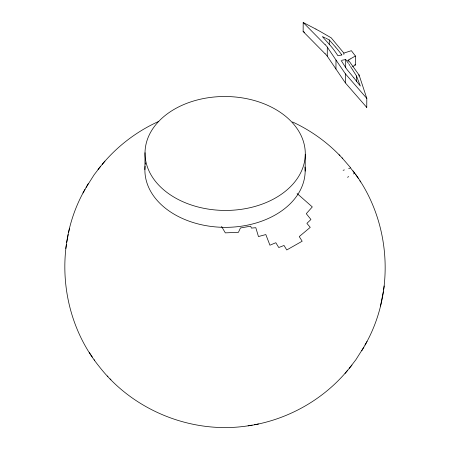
<?xml version="1.0" encoding="UTF-8"?>
<svg xmlns="http://www.w3.org/2000/svg" width="450" height="450" viewBox="0 0 450 450"><rect width="100%" height="100%" fill="white"/><g stroke="black" fill="none" stroke-linecap="round" stroke-linejoin="round"><path stroke-width="0.67" d="M144.9 169.633L145.018 152.724M325.074 53.747L303.137 31.517L303.199 22.5L315.906 29.098M305.168 171.135L305.286 154.221A80.139 56.964 0.4 0 0 185.659 103.77A80.139 56.964 0.4 0 0 184.511 202.427A80.139 56.964 0.4 0 0 305.286 154.221M329.271 44.82L329.304 39.966L325.766 38.149M335.942 69.069L336.004 60.047L327.308 47.16L327.246 56.177L345.347 82.862L366.75 107.415L366.812 98.398L359.106 75.094L349.335 61.425M343.868 54.501L343.879 53.111L331.178 37.817L319.449 31.039A73.311 57.994 -16.2 0 0 317.678 30.122A70.639 60.773 -6.3 0 0 315.928 29.07M345.347 82.862L345.409 73.845L336.004 60.047M345.656 67.883L345.713 59.557L342.067 60.244M348.317 61.442L348.322 60.053L349.003 60.964M352.699 66.549L355.354 65.036L355.416 56.019L351.366 50.693L345.549 52.549M356.428 81.484L356.468 75.932L356.951 77.186M358.959 76.123L358.971 74.734M84.983 189.433C53.392 244.356 59.507 317.689 99.433 366.817C134.707 412.155 195.643 435.544 252.174 425.132M365.017 345.082C395.848 291.347 390.848 219.932 353.036 170.893M65.818 248.546L66.431 244.502M66.69 242.691L68.197 234.495M383.31 291.825L380.503 306.073M383.569 290.014L384.182 285.969M68.597 232.571L69.497 228.437M86.147 187.386L94.134 174.774L100.676 166.236M349.324 368.28L355.866 359.741L363.853 347.13M82.952 193.033L88.217 183.724M361.783 350.786L367.048 341.477M102.257 164.346C117.489 145.969 137.053 131.186 158.799 121.365M248.107 425.858C286.622 420.255 322.926 400.196 347.743 370.164M98.044 169.442L104.918 161.111M345.082 373.404L351.956 365.074M348.604 59.889L350.038 59.079M355.416 56.019L350.066 59.062M347.529 177.283L348.705 176.614M353.419 173.936L354.594 173.267L350.544 167.94L348.688 168.531M343.879 53.111L345.173 52.667M343.119 170.303L344.357 169.909M341.151 60.491L345.381 67.084M254.368 424.727L258.519 423.984M292.511 121.95C310.191 130.129 326.391 141.576 339.913 155.61M325.114 37.828L322.38 36.619L330.024 45.141A42.266 19.502 58.7 0 1 334.676 50.951L337.973 55.749L341.859 54.951M304.622 32.316L303.137 31.517M297.079 193.511L312.3 206.927L306.27 213.688L310.944 219.504L306.889 223.363L310.247 227.357L299.244 236.576L302.169 241.217L286.762 249.958L284.029 245.469L278.758 247.528L275.827 242.724L269.933 245.199L265.821 234.562L258.457 236.554L255.808 227.7L251.393 228.099L250.695 226.176L240.446 227.97L238.438 232.324L225.315 232.869L221.558 226.457M303.199 22.5L325.136 44.73M342.062 157.86L350.567 167.698M107.319 376.003L107.938 376.656M110.087 378.906L110.931 379.789M339.069 154.727L342.681 158.507M329.304 39.966L335.402 46.901M345.409 73.845L366.812 98.398M335.554 47.076L335.632 47.166A62.061 28.986 58.1 0 1 341.854 54.945M350.882 74.222L347.152 69.727M351.146 74.537L353.869 77.861M353.936 77.946L360.315 86.006L357.075 77.501M355.354 65.036L354.848 64.373M345.713 59.557L348.452 63.444M358.29 178.335L355.416 174.15M345.448 67.174L346.939 69.407M349.059 64.344L349.858 65.537M359.882 180.804L360.652 181.952M89.347 352.558L92.301 357.058M94.179 359.747L94.584 360.36M350.483 66.482L356.361 75.763M366.75 107.415L366.441 106.476M325.119 53.696A68.906 58.956 75.1 0 1 327.291 56.126M325.181 44.674A68.906 58.956 75.1 0 1 327.358 47.104M347.411 60.666A45.416 0.551 -33.5 0 1 347.771 60.446M305.01 167.068A80.139 56.964 0.4 0 1 224.848 227.346A80.139 56.964 0.4 0 1 145.08 166.247M145.328 164.222A80.139 56.964 0.4 0 1 145.547 162.877"/></g></svg>
